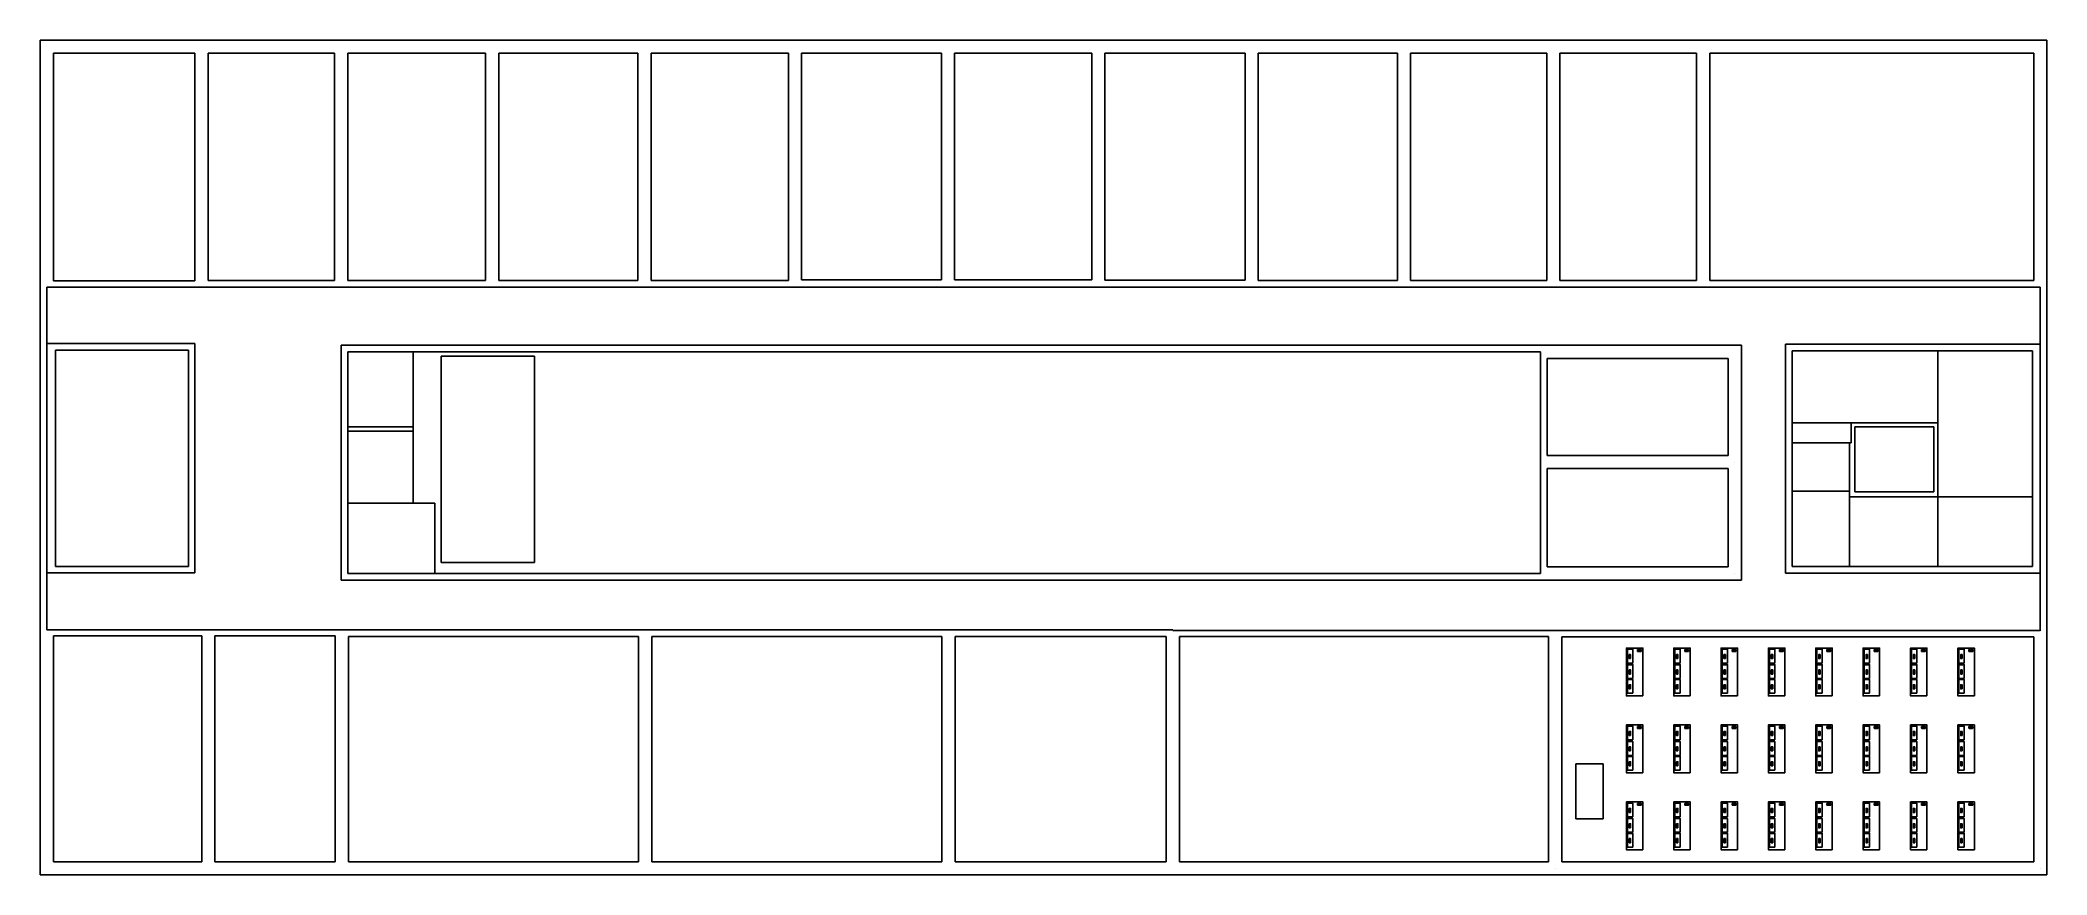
# Model space of a CAD drawing. Header units: millimetres. Extents: x 2390 to 75390, y 17033 to 47412.
import ezdxf

# ---------------------------------------------------------------- set-up
doc = ezdxf.new("R2010")
doc.units = ezdxf.units.MM
doc.layers.add('wall-floor', color=255, linetype='Continuous')

# ---------------------------------------------------------------- blocks, each defined once
blk = doc.blocks.new('phone')
for points in [[(481, 3683), (531, 3683, 0.414214), (541, 3693), (541, 3813, 0.414214), (531, 3823), (481, 3823, 0.414214), (471, 3813), (471, 3693, 0.414214)], [(481, 3688), (531, 3688, 0.414214), (536, 3693), (536, 3813, 0.414214), (531, 3818), (481, 3818, 0.414214), (476, 3813), (476, 3693, 0.414214)]]:
    blk.add_lwpolyline(points, format="xyb", close=True)

msp = doc.modelspace()

# ---------------------------------------------------------------- linework, layer by layer
for p, q in [((59251, 21071), (58251, 21071)), ((58251, 21071), (58251, 19071)), ((59251, 19071), (59251, 21071)), ((58251, 19071), (59251, 19071)), ((2390, 17033), (75390, 17033))]:
    msp.add_line(p, q)
for points in [[(60693, 23547), (60693, 25287), (60093, 25287), (60093, 23547)], [(60329, 24743), (60329, 25243), (60129, 25243), (60129, 24743)], [(60248, 24902), (60248, 25052), (60198, 25052), (60198, 24902)], [(62416, 23547), (62416, 25287), (61816, 25287), (61816, 23547)], [(62051, 24743), (62051, 25243), (61851, 25243), (61851, 24743)], [(61971, 24902), (61971, 25052), (61921, 25052), (61921, 24902)], [(64139, 23547), (64139, 25287), (63539, 25287), (63539, 23547)], [(63774, 24743), (63774, 25243), (63574, 25243), (63574, 24743)], [(63694, 24902), (63694, 25052), (63644, 25052), (63644, 24902)], [(65861, 23547), (65861, 25287), (65261, 25287), (65261, 23547)], [(65497, 24743), (65497, 25243), (65297, 25243), (65297, 24743)], [(65416, 24902), (65416, 25052), (65366, 25052), (65366, 24902)], [(67584, 23547), (67584, 25287), (66984, 25287), (66984, 23547)], [(67219, 24743), (67219, 25243), (67019, 25243), (67019, 24743)], [(67139, 24902), (67139, 25052), (67089, 25052), (67089, 24902)], [(69306, 23547), (69306, 25287), (68706, 25287), (68706, 23547)], [(68942, 24743), (68942, 25243), (68742, 25243), (68742, 24743)], [(68861, 24902), (68861, 25052), (68811, 25052), (68811, 24902)], [(71029, 23547), (71029, 25287), (70429, 25287), (70429, 23547)], [(70665, 24743), (70665, 25243), (70465, 25243), (70465, 24743)], [(70584, 24902), (70584, 25052), (70534, 25052), (70534, 24902)], [(72752, 23547), (72752, 25287), (72152, 25287), (72152, 23547)], [(72387, 24743), (72387, 25243), (72187, 25243), (72187, 24743)], [(72307, 24902), (72307, 25052), (72257, 25052), (72257, 24902)], [(60329, 24182), (60329, 24682), (60129, 24682), (60129, 24182)], [(60329, 23643), (60329, 24143), (60129, 24143), (60129, 23643)], [(60248, 24341), (60248, 24491), (60198, 24491), (60198, 24341)], [(62051, 24182), (62051, 24682), (61851, 24682), (61851, 24182)], [(62051, 23643), (62051, 24143), (61851, 24143), (61851, 23643)], [(61971, 24341), (61971, 24491), (61921, 24491), (61921, 24341)], [(63774, 24182), (63774, 24682), (63574, 24682), (63574, 24182)], [(63774, 23643), (63774, 24143), (63574, 24143), (63574, 23643)], [(63694, 24341), (63694, 24491), (63644, 24491), (63644, 24341)], [(65497, 24182), (65497, 24682), (65297, 24682), (65297, 24182)], [(65497, 23643), (65497, 24143), (65297, 24143), (65297, 23643)], [(65416, 24341), (65416, 24491), (65366, 24491), (65366, 24341)], [(67219, 24182), (67219, 24682), (67019, 24682), (67019, 24182)], [(67219, 23643), (67219, 24143), (67019, 24143), (67019, 23643)], [(67139, 24341), (67139, 24491), (67089, 24491), (67089, 24341)], [(68942, 24182), (68942, 24682), (68742, 24682), (68742, 24182)], [(68942, 23643), (68942, 24143), (68742, 24143), (68742, 23643)], [(68861, 24341), (68861, 24491), (68811, 24491), (68811, 24341)], [(70665, 24182), (70665, 24682), (70465, 24682), (70465, 24182)], [(70665, 23643), (70665, 24143), (70465, 24143), (70465, 23643)], [(70584, 24341), (70584, 24491), (70534, 24491), (70534, 24341)], [(72387, 24182), (72387, 24682), (72187, 24682), (72187, 24182)], [(72387, 23643), (72387, 24143), (72187, 24143), (72187, 23643)], [(72307, 24341), (72307, 24491), (72257, 24491), (72257, 24341)], [(60248, 23803), (60248, 23953), (60198, 23953), (60198, 23803)], [(61971, 23803), (61971, 23953), (61921, 23953), (61921, 23803)], [(63694, 23803), (63694, 23953), (63644, 23953), (63644, 23803)], [(65416, 23803), (65416, 23953), (65366, 23953), (65366, 23803)], [(67139, 23803), (67139, 23953), (67089, 23953), (67089, 23803)], [(68861, 23803), (68861, 23953), (68811, 23953), (68811, 23803)], [(70584, 23803), (70584, 23953), (70534, 23953), (70534, 23803)], [(72307, 23803), (72307, 23953), (72257, 23953), (72257, 23803)], [(60693, 20748), (60693, 22488), (60093, 22488), (60093, 20748)], [(60329, 21943), (60329, 22443), (60129, 22443), (60129, 21943)], [(60248, 22103), (60248, 22253), (60198, 22253), (60198, 22103)], [(62416, 20748), (62416, 22488), (61816, 22488), (61816, 20748)], [(62051, 21943), (62051, 22443), (61851, 22443), (61851, 21943)], [(61971, 22103), (61971, 22253), (61921, 22253), (61921, 22103)], [(64139, 20748), (64139, 22488), (63539, 22488), (63539, 20748)], [(63774, 21943), (63774, 22443), (63574, 22443), (63574, 21943)], [(63694, 22103), (63694, 22253), (63644, 22253), (63644, 22103)], [(65861, 20748), (65861, 22488), (65261, 22488), (65261, 20748)], [(65497, 21943), (65497, 22443), (65297, 22443), (65297, 21943)], [(65416, 22103), (65416, 22253), (65366, 22253), (65366, 22103)], [(67584, 20748), (67584, 22488), (66984, 22488), (66984, 20748)], [(67219, 21943), (67219, 22443), (67019, 22443), (67019, 21943)], [(67139, 22103), (67139, 22253), (67089, 22253), (67089, 22103)], [(69306, 20748), (69306, 22488), (68706, 22488), (68706, 20748)], [(68942, 21943), (68942, 22443), (68742, 22443), (68742, 21943)], [(68861, 22103), (68861, 22253), (68811, 22253), (68811, 22103)], [(71029, 20748), (71029, 22488), (70429, 22488), (70429, 20748)], [(70665, 21943), (70665, 22443), (70465, 22443), (70465, 21943)], [(70584, 22103), (70584, 22253), (70534, 22253), (70534, 22103)], [(72752, 20748), (72752, 22488), (72152, 22488), (72152, 20748)], [(72387, 21943), (72387, 22443), (72187, 22443), (72187, 21943)], [(72307, 22103), (72307, 22253), (72257, 22253), (72257, 22103)], [(60329, 21382), (60329, 21882), (60129, 21882), (60129, 21382)], [(60329, 20844), (60329, 21344), (60129, 21344), (60129, 20844)], [(60248, 21542), (60248, 21692), (60198, 21692), (60198, 21542)], [(62051, 21382), (62051, 21882), (61851, 21882), (61851, 21382)], [(62051, 20844), (62051, 21344), (61851, 21344), (61851, 20844)], [(61971, 21542), (61971, 21692), (61921, 21692), (61921, 21542)], [(63774, 21382), (63774, 21882), (63574, 21882), (63574, 21382)], [(63774, 20844), (63774, 21344), (63574, 21344), (63574, 20844)], [(63694, 21542), (63694, 21692), (63644, 21692), (63644, 21542)], [(65497, 21382), (65497, 21882), (65297, 21882), (65297, 21382)], [(65497, 20844), (65497, 21344), (65297, 21344), (65297, 20844)], [(65416, 21542), (65416, 21692), (65366, 21692), (65366, 21542)], [(67219, 21382), (67219, 21882), (67019, 21882), (67019, 21382)], [(67219, 20844), (67219, 21344), (67019, 21344), (67019, 20844)], [(67139, 21542), (67139, 21692), (67089, 21692), (67089, 21542)], [(68942, 21382), (68942, 21882), (68742, 21882), (68742, 21382)], [(68942, 20844), (68942, 21344), (68742, 21344), (68742, 20844)], [(68861, 21542), (68861, 21692), (68811, 21692), (68811, 21542)], [(70665, 21382), (70665, 21882), (70465, 21882), (70465, 21382)], [(70665, 20844), (70665, 21344), (70465, 21344), (70465, 20844)], [(70584, 21542), (70584, 21692), (70534, 21692), (70534, 21542)], [(72387, 21382), (72387, 21882), (72187, 21882), (72187, 21382)], [(72387, 20844), (72387, 21344), (72187, 21344), (72187, 20844)], [(72307, 21542), (72307, 21692), (72257, 21692), (72257, 21542)], [(60248, 21003), (60248, 21153), (60198, 21153), (60198, 21003)], [(61971, 21003), (61971, 21153), (61921, 21153), (61921, 21003)], [(63694, 21003), (63694, 21153), (63644, 21153), (63644, 21003)], [(65416, 21003), (65416, 21153), (65366, 21153), (65366, 21003)], [(67139, 21003), (67139, 21153), (67089, 21153), (67089, 21003)], [(68861, 21003), (68861, 21153), (68811, 21153), (68811, 21003)], [(70584, 21003), (70584, 21153), (70534, 21153), (70534, 21003)], [(72307, 21003), (72307, 21153), (72257, 21153), (72257, 21003)], [(60693, 17948), (60693, 19688), (60093, 19688), (60093, 17948)], [(60329, 19143), (60329, 19643), (60129, 19643), (60129, 19143)], [(60329, 18582), (60329, 19082), (60129, 19082), (60129, 18582)], [(60248, 19303), (60248, 19453), (60198, 19453), (60198, 19303)], [(62416, 17948), (62416, 19688), (61816, 19688), (61816, 17948)], [(62051, 19143), (62051, 19643), (61851, 19643), (61851, 19143)], [(62051, 18582), (62051, 19082), (61851, 19082), (61851, 18582)], [(61971, 19303), (61971, 19453), (61921, 19453), (61921, 19303)], [(64139, 17948), (64139, 19688), (63539, 19688), (63539, 17948)], [(63774, 19143), (63774, 19643), (63574, 19643), (63574, 19143)], [(63774, 18582), (63774, 19082), (63574, 19082), (63574, 18582)], [(63694, 19303), (63694, 19453), (63644, 19453), (63644, 19303)], [(65861, 17948), (65861, 19688), (65261, 19688), (65261, 17948)], [(65497, 19143), (65497, 19643), (65297, 19643), (65297, 19143)], [(65497, 18582), (65497, 19082), (65297, 19082), (65297, 18582)], [(65416, 19303), (65416, 19453), (65366, 19453), (65366, 19303)], [(67584, 17948), (67584, 19688), (66984, 19688), (66984, 17948)], [(67219, 19143), (67219, 19643), (67019, 19643), (67019, 19143)], [(67219, 18582), (67219, 19082), (67019, 19082), (67019, 18582)], [(67139, 19303), (67139, 19453), (67089, 19453), (67089, 19303)], [(69306, 17948), (69306, 19688), (68706, 19688), (68706, 17948)], [(68942, 19143), (68942, 19643), (68742, 19643), (68742, 19143)], [(68942, 18582), (68942, 19082), (68742, 19082), (68742, 18582)], [(68861, 19303), (68861, 19453), (68811, 19453), (68811, 19303)], [(71029, 17948), (71029, 19688), (70429, 19688), (70429, 17948)], [(70665, 19143), (70665, 19643), (70465, 19643), (70465, 19143)], [(70665, 18582), (70665, 19082), (70465, 19082), (70465, 18582)], [(70584, 19303), (70584, 19453), (70534, 19453), (70534, 19303)], [(72752, 17948), (72752, 19688), (72152, 19688), (72152, 17948)], [(72387, 19143), (72387, 19643), (72187, 19643), (72187, 19143)], [(72387, 18582), (72387, 19082), (72187, 19082), (72187, 18582)], [(72307, 19303), (72307, 19453), (72257, 19453), (72257, 19303)], [(60329, 18044), (60329, 18544), (60129, 18544), (60129, 18044)], [(60248, 18742), (60248, 18892), (60198, 18892), (60198, 18742)], [(60248, 18204), (60248, 18354), (60198, 18354), (60198, 18204)], [(62051, 18044), (62051, 18544), (61851, 18544), (61851, 18044)], [(61971, 18742), (61971, 18892), (61921, 18892), (61921, 18742)], [(61971, 18204), (61971, 18354), (61921, 18354), (61921, 18204)], [(63774, 18044), (63774, 18544), (63574, 18544), (63574, 18044)], [(63694, 18742), (63694, 18892), (63644, 18892), (63644, 18742)], [(63694, 18204), (63694, 18354), (63644, 18354), (63644, 18204)], [(65497, 18044), (65497, 18544), (65297, 18544), (65297, 18044)], [(65416, 18742), (65416, 18892), (65366, 18892), (65366, 18742)], [(65416, 18204), (65416, 18354), (65366, 18354), (65366, 18204)], [(67219, 18044), (67219, 18544), (67019, 18544), (67019, 18044)], [(67139, 18742), (67139, 18892), (67089, 18892), (67089, 18742)], [(67139, 18204), (67139, 18354), (67089, 18354), (67089, 18204)], [(68942, 18044), (68942, 18544), (68742, 18544), (68742, 18044)], [(68861, 18742), (68861, 18892), (68811, 18892), (68811, 18742)], [(68861, 18204), (68861, 18354), (68811, 18354), (68811, 18204)], [(70665, 18044), (70665, 18544), (70465, 18544), (70465, 18044)], [(70584, 18742), (70584, 18892), (70534, 18892), (70534, 18742)], [(70584, 18204), (70584, 18354), (70534, 18354), (70534, 18204)], [(72387, 18044), (72387, 18544), (72187, 18544), (72187, 18044)], [(72307, 18742), (72307, 18892), (72257, 18892), (72257, 18742)], [(72307, 18204), (72307, 18354), (72257, 18354), (72257, 18204)]]:
    msp.add_lwpolyline(points, close=True)
at = {"layer": 'wall-floor'}
for p, q in [((2390, 17033), (2390, 47412)), ((2390, 47412), (75390, 47412)), ((2390, 17033), (2390, 47412)), ((2390, 47412), (75390, 47412)), ((2870, 46932), (8020, 46932)), ((2870, 38656), (2870, 46932)), ((8020, 46932), (8020, 38656)), ((8500, 46932), (13102, 46932)), ((8500, 38665), (8500, 46932)), ((13102, 46932), (13102, 38665)), ((13582, 46932), (18590, 46932)), ((13582, 38665), (13582, 46932)), ((18590, 46932), (18590, 38665)), ((19070, 46932), (24134, 46932)), ((19070, 38665), (19070, 46932)), ((24134, 46932), (24134, 38665)), ((24614, 46932), (29612, 46932)), ((24614, 38665), (24614, 46932)), ((29612, 46932), (29612, 38665)), ((30092, 46932), (35174, 46932)), ((30092, 38688), (30092, 46932)), ((35174, 46932), (35174, 38688)), ((35654, 46932), (40644, 46932)), ((35654, 38688), (35654, 46932)), ((40644, 46932), (40644, 38688)), ((41124, 46932), (46223, 46932)), ((41124, 38679), (41124, 46932)), ((46223, 46932), (46223, 38679)), ((46703, 46932), (51765, 46932)), ((46703, 38665), (46703, 46932)), ((51765, 46932), (51765, 38665)), ((52245, 46932), (57196, 46932)), ((52245, 38665), (52245, 46932)), ((57196, 46932), (57196, 38665)), ((57676, 46932), (62644, 46932)), ((57676, 38665), (57676, 46932)), ((62644, 46932), (62644, 38665)), ((63124, 46932), (74910, 46932)), ((63124, 38665), (63124, 46932)), ((74910, 46932), (74910, 38665)), ((75150, 47172), (75150, 47172)), ((75390, 47412), (75390, 17033)), ((75390, 47412), (75390, 17033)), ((75150, 38425), (2630, 38425)), ((2630, 38425), (2630, 25950)), ((8260, 38416), (2630, 38416)), ((8020, 38656), (2870, 38656)), ((13342, 38425), (8260, 38425)), ((13102, 38665), (8500, 38665)), ((18830, 38425), (13342, 38425)), ((18590, 38665), (13582, 38665)), ((24374, 38425), (18830, 38425)), ((24134, 38665), (19070, 38665)), ((29852, 38425), (24374, 38425)), ((29612, 38665), (24614, 38665)), ((35174, 38688), (30092, 38688)), ((40644, 38688), (35654, 38688)), ((46223, 38679), (41124, 38679)), ((51765, 38665), (46703, 38665)), ((57196, 38665), (52245, 38665)), ((62884, 38425), (57436, 38425)), ((62644, 38665), (57676, 38665)), ((62884, 38425), (75150, 38425)), ((74910, 38665), (63124, 38665)), ((75150, 25914), (75150, 38425)), ((2630, 36368), (8021, 36368)), ((2954, 28261), (2954, 36128)), ((2954, 36128), (7781, 36128)), ((7781, 36128), (7781, 28261)), ((8021, 36368), (8021, 28021)), ((13337, 36307), (64282, 36307)), ((13337, 27764), (13337, 36307)), ((13577, 28004), (13577, 36067)), ((13577, 36067), (15959, 36067)), ((13577, 33342), (13577, 36067)), ((13577, 28004), (13577, 36067)), ((13577, 36067), (15959, 36067)), ((13577, 33342), (13577, 36067)), ((56975, 36067), (13577, 36067)), ((15959, 36067), (15959, 33342)), ((15959, 36067), (15959, 33342)), ((16983, 28401), (16983, 35908)), ((16983, 35908), (20369, 35908)), ((20369, 35908), (20369, 28401)), ((56975, 36067), (56975, 32058)), ((56975, 36067), (56975, 32058)), ((63802, 35827), (57215, 35827)), ((57215, 35827), (57215, 32298)), ((63802, 32298), (63802, 35827)), ((64282, 36307), (64282, 27764)), ((65884, 36344), (75150, 36344)), ((65884, 28015), (65884, 36344)), ((66124, 36104), (74871, 36104)), ((66124, 28255), (66124, 36104)), ((66124, 36104), (71206, 36104)), ((66124, 33489), (66124, 36104)), ((66124, 36104), (74871, 36104)), ((66124, 28255), (66124, 36104)), ((74871, 36104), (71426, 36104)), ((71426, 36104), (71426, 30795)), ((74871, 36104), (74871, 28255)), ((74871, 36104), (74871, 36104)), ((74871, 36104), (74871, 28255)), ((74871, 28255), (74871, 36104)), ((74871, 30795), (74871, 36104)), ((74871, 36104), (74871, 28255)), ((15959, 33342), (13577, 33342)), ((15959, 33342), (13577, 33342)), ((15959, 33342), (13577, 33342)), ((13577, 33342), (13577, 33179)), ((13577, 33179), (15959, 33179)), ((13577, 30555), (13577, 33179)), ((13577, 33179), (15959, 33179)), ((13577, 33179), (15959, 33179)), ((13577, 30555), (13577, 33179)), ((15959, 33179), (15959, 33342)), ((15959, 33179), (15959, 30555)), ((15959, 33179), (15959, 30555)), ((71206, 33489), (66124, 33489)), ((66124, 33489), (68273, 33489)), ((66124, 32754), (66124, 33489)), ((68273, 33489), (68273, 32754)), ((68273, 33489), (71426, 33489)), ((68402, 33333), (71279, 33333)), ((68402, 30971), (68402, 33333)), ((71279, 33333), (71279, 30971)), ((71426, 33489), (71426, 30795)), ((57215, 32298), (63802, 32298)), ((68273, 32754), (66124, 32754)), ((66124, 32754), (68205, 32754)), ((66124, 30997), (66124, 32754)), ((68205, 32754), (68205, 30997)), ((56975, 28004), (56975, 32058)), ((56975, 28004), (56975, 32058)), ((57215, 28244), (57215, 31818)), ((57215, 31818), (63802, 31818)), ((63802, 31818), (63802, 28244)), ((64042, 32058), (64042, 32058)), ((68205, 30997), (66124, 30997)), ((66124, 30997), (66124, 30997)), ((66124, 30997), (66124, 28255)), ((66124, 28255), (66124, 30997)), ((68205, 30997), (66124, 30997)), ((66124, 30997), (66124, 28255)), ((68205, 28255), (68205, 30997)), ((71426, 30795), (68205, 30795)), ((68205, 30795), (68205, 28255)), ((71426, 30795), (68273, 30795)), ((71279, 30971), (68402, 30971)), ((71426, 30795), (74871, 30795)), ((71426, 28255), (71426, 30795)), ((15959, 30555), (13577, 30555)), ((15959, 30555), (13577, 30555)), ((13577, 30555), (16752, 30555)), ((13577, 28004), (13577, 30555)), ((13577, 30400), (13577, 28004)), ((16752, 30555), (16752, 28004)), ((16752, 28004), (16752, 30400)), ((8021, 28021), (2630, 28021)), ((7781, 28261), (2954, 28261)), ((64282, 27764), (13337, 27764)), ((56975, 28004), (13577, 28004)), ((13577, 28004), (16752, 28004)), ((16752, 28004), (13577, 28004)), ((20369, 28401), (16983, 28401)), ((63802, 28244), (57215, 28244)), ((64042, 28004), (64042, 28004)), ((75150, 28015), (65884, 28015)), ((74871, 28255), (66124, 28255)), ((66124, 28255), (66124, 28255)), ((66124, 28255), (68205, 28255)), ((74871, 28255), (66124, 28255)), ((68205, 28255), (71426, 28255)), ((74871, 28255), (74871, 28255)), ((8506, 25950), (2630, 25950)), ((8266, 25738), (2870, 25738)), ((2870, 25738), (2870, 17513)), ((8266, 17513), (8266, 25738)), ((13365, 25950), (8506, 25950)), ((13125, 25738), (8746, 25738)), ((8746, 25738), (8746, 17513)), ((13125, 17513), (13125, 25738)), ((24400, 25950), (13365, 25950)), ((24160, 25710), (13605, 25710)), ((13605, 25710), (13605, 17513)), ((24160, 17513), (24160, 25710)), ((35431, 25950), (24400, 25950)), ((35431, 25950), (24400, 25950)), ((35191, 25710), (24640, 25710)), ((24640, 25710), (24640, 17513)), ((35191, 17513), (35191, 25710)), ((43592, 25950), (35431, 25950)), ((43592, 25950), (35431, 25950)), ((43352, 25710), (35671, 25710)), ((35671, 25710), (35671, 17513)), ((43352, 17513), (43352, 25710)), ((43592, 25931), (57504, 25931)), ((43832, 25710), (57264, 25710)), ((43832, 17513), (43832, 25710)), ((57264, 25710), (57264, 17513)), ((57504, 25931), (75150, 25931)), ((57504, 25931), (75150, 25931)), ((57744, 25691), (74910, 25691)), ((57744, 17513), (57744, 25691)), ((74910, 25691), (74910, 17513)), ((2390, 17033), (75390, 17033)), ((75390, 17033), (2390, 17033)), ((75390, 17033), (2390, 17033)), ((75390, 17033), (2390, 17033)), ((2390, 17033), (2390, 17033)), ((2870, 17513), (8266, 17513)), ((8746, 17513), (13125, 17513)), ((13605, 17513), (24160, 17513)), ((24640, 17513), (35191, 17513)), ((35671, 17513), (43352, 17513)), ((57264, 17513), (43832, 17513)), ((57504, 17273), (57504, 17273)), ((57504, 17273), (57504, 17273)), ((57504, 17273), (57504, 17273)), ((74910, 17513), (57744, 17513)), ((75150, 17273), (75150, 17273)), ((75150, 17273), (75150, 17273)), ((75150, 17273), (75150, 17273)), ((75390, 17033), (75390, 17033))]:
    msp.add_line(p, q, dxfattribs=at)

# ---------------------------------------------------------------- block references
at = {"rotation": 90.0000000000002}
for p in [(64319, 24693), (66041, 24693), (67764, 24693), (69487, 24693), (71209, 24693), (72932, 24693), (74654, 24693), (76377, 24693), (64319, 21893), (66041, 21893), (67764, 21893), (69487, 21893), (71209, 21893), (72932, 21893), (74654, 21893), (76377, 21893), (64319, 19094), (66041, 19094), (67764, 19094), (69487, 19094), (71209, 19094), (72932, 19094), (74654, 19094), (76377, 19094)]:
    msp.add_blockref('phone', p, dxfattribs=at)

doc.saveas('drawing.dxf')
